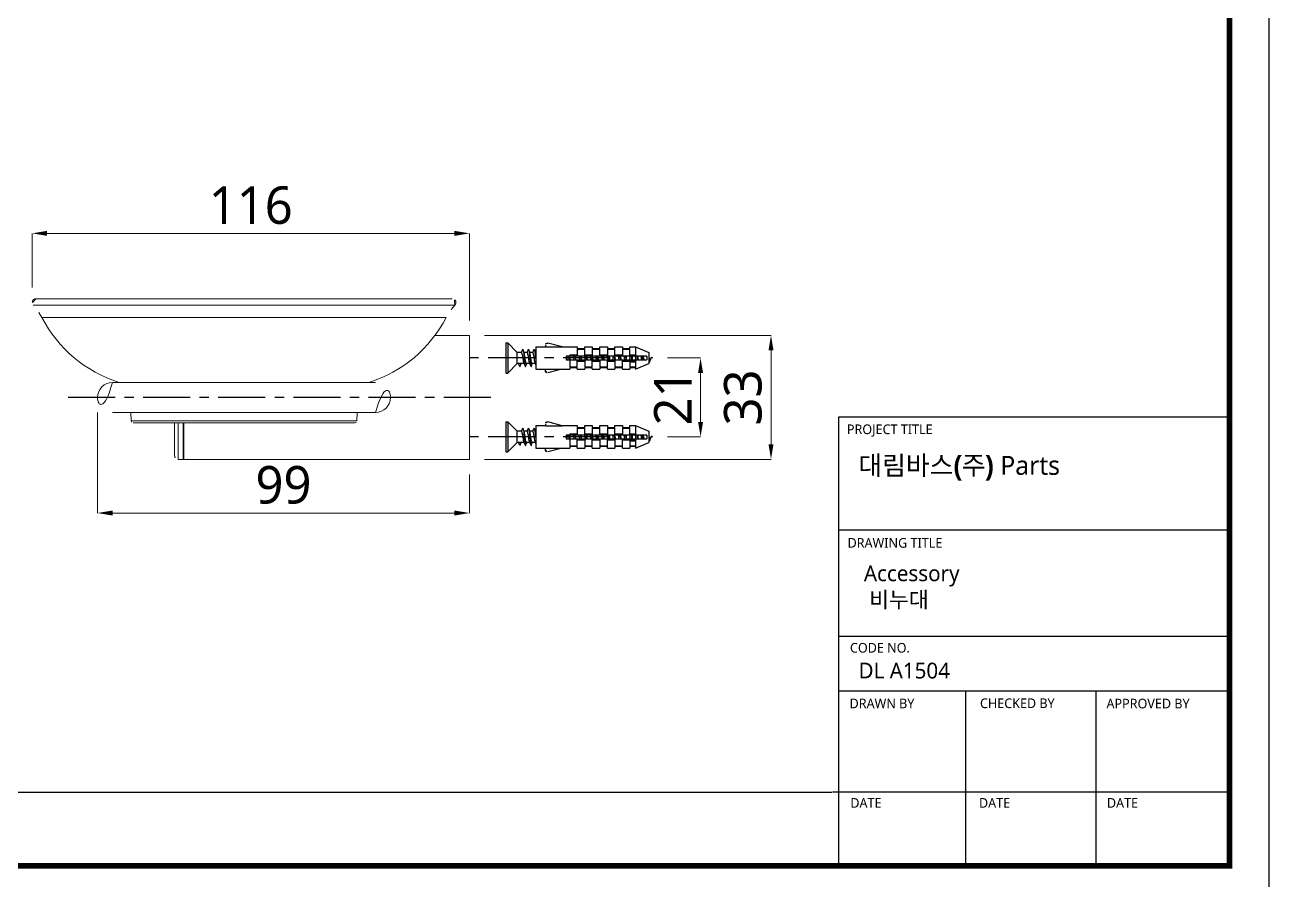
# Model space of a CAD drawing. Extents: x 16296675745 to 16296677481, y -37409619395 to -37409618123.
# Drawn here: x 16296676784.4 to 16296677115.5, y -37409619163 to -37409618935.4 of the extents above; entities that cross this region are included whole.
import ezdxf

# ---------------------------------------------------------------- set-up
doc = ezdxf.new("R2010")
doc.units = 0
doc.header["$LTSCALE"] = 10
doc.header["$MEASUREMENT"] = 0
doc.header["$PDMODE"] = 3
doc.header["$PDSIZE"] = -10
doc.linetypes.add('CENTER', pattern=[2, 1.25, -0.25, 0.25, -0.25])
doc.layers.get('0').update_dxf_attribs({"linetype": 'CONTINUOUS'})
doc.layers.get('DEFPOINTS').update_dxf_attribs({"linetype": 'CONTINUOUS'})
doc.styles.add('Daelim Dimension', font='')
doc.styles.get('Daelim Dimension').set_extended_font_data('NanumGothic')
doc.dimstyles.new('DEFAULT', dxfattribs={"dimscale": 2, "dimtxt": 2, "dimasz": 2, "dimexe": 0, "dimexo": 2, "dimgap": 1, "dimtad": 1, "dimdec": 1, "dimzin": 9, "dimdsep": 46, "dimtxsty": 'Daelim Dimension', "dimcen": 0.5, "dimclrd": 252, "dimclre": 252, "dimclrt": 3, "dimadec": 1, "dimazin": 0, "dimtfac": 1, "dimtdec": 1, "dimtix": 1, "dimtmove": 0, "dimatfit": 3, "dimfxl": 1, "dimtolj": 1, "dimtzin": 1, "dimlwd": 9, "dimlwe": 9, "dimarcsym": 0})

# ---------------------------------------------------------------- blocks, each defined once
blk = doc.blocks.new('*D32')
at = {"color": 5, "lineweight": 9, "transparency": 16777216}
for p, q in [((16296676786.272699, -37409619005.265762), (16296676786.272699, -37409618990.857582)), ((16296676790.272699, -37409618990.857582), (16296676898.687031, -37409618990.857582)), ((16296676902.687031, -37409619014.026207), (16296676902.687031, -37409618990.857582))]:
    blk.add_line(p, q, dxfattribs=at)
at = {"color": 5, "transparency": 16777216}
for points in [[(16296676790.272699, -37409618990.190918), (16296676790.272699, -37409618991.524246), (16296676786.272699, -37409618990.857582)], [(16296676898.687031, -37409618990.190918), (16296676898.687031, -37409618991.524246), (16296676902.687031, -37409618990.857582)]]:
    blk.add_solid(points, dxfattribs=at)
at = {"layer": 'DEFPOINTS', "color": 0, "transparency": 16777216}
for p in [(16296676902.687031, -37409618990.857582), (16296676786.272699, -37409619009.265762), (16296676902.687031, -37409619018.026207)]:
    blk.add_point(p, dxfattribs=at)
at = {"color": 7, "transparency": 16777216, "insert": (16296676844.47986, -37409618983.414093), "char_height": 10, "attachment_point": 5, "style": 'Daelim Dimension'}
blk.add_mtext('\\A1;116', dxfattribs=at)
blk = doc.blocks.new('*D33')
at = {"color": 5, "lineweight": 9, "transparency": 16777216}
for p, q in [((16296676803.687031, -37409619038.526207), (16296676803.687031, -37409619065.284233)), ((16296676902.687031, -37409619055.026207), (16296676902.687031, -37409619065.284233)), ((16296676807.687031, -37409619065.284233), (16296676898.687031, -37409619065.284233))]:
    blk.add_line(p, q, dxfattribs=at)
at = {"color": 5, "transparency": 16777216}
for points in [[(16296676807.687031, -37409619064.617561), (16296676807.687031, -37409619065.95089), (16296676803.687031, -37409619065.284233)], [(16296676898.687031, -37409619064.617561), (16296676898.687031, -37409619065.95089), (16296676902.687031, -37409619065.284233)]]:
    blk.add_solid(points, dxfattribs=at)
at = {"layer": 'DEFPOINTS', "color": 0, "transparency": 16777216}
for p in [(16296676803.687031, -37409619034.526207), (16296676902.687031, -37409619051.026207), (16296676902.687031, -37409619065.284233)]:
    blk.add_point(p, dxfattribs=at)
at = {"color": 7, "transparency": 16777216, "insert": (16296676853.187031, -37409619057.840736), "char_height": 10, "attachment_point": 5, "style": 'Daelim Dimension'}
blk.add_mtext('\\A1;99', dxfattribs=at)
blk = doc.blocks.new('*D34')
at = {"color": 5, "lineweight": 9, "transparency": 16777216}
for p, q in [((16296676906.687031, -37409619018.026207), (16296676982.944401, -37409619018.026207)), ((16296676982.944401, -37409619047.026207), (16296676982.944401, -37409619022.026207)), ((16296676906.687031, -37409619051.026207), (16296676982.944401, -37409619051.026207))]:
    blk.add_line(p, q, dxfattribs=at)
at = {"color": 5, "transparency": 16777216}
for points in [[(16296676982.277731, -37409619022.026207), (16296676983.611059, -37409619022.026207), (16296676982.944401, -37409619018.026207)], [(16296676982.277731, -37409619047.026207), (16296676983.611059, -37409619047.026207), (16296676982.944401, -37409619051.026207)]]:
    blk.add_solid(points, dxfattribs=at)
at = {"layer": 'DEFPOINTS', "color": 0, "transparency": 16777216}
for p in [(16296676902.687031, -37409619018.026207), (16296676982.944401, -37409619018.026207), (16296676902.687031, -37409619051.026207)]:
    blk.add_point(p, dxfattribs=at)
at = {"color": 7, "transparency": 16777216, "insert": (16296676975.493759, -37409619034.526207), "char_height": 10, "attachment_point": 5, "rotation": 90, "style": 'Daelim Dimension'}
blk.add_mtext('\\A1;33', dxfattribs=at)
blk = doc.blocks.new('*D31')
at = {"color": 5, "lineweight": 9, "transparency": 16777216}
for p, q in [((16296676955.38577, -37409619024.02622), (16296676964.19643, -37409619024.02622)), ((16296676964.19643, -37409619028.02622), (16296676964.19643, -37409619041.02622)), ((16296676955.38577, -37409619045.02622), (16296676964.19643, -37409619045.02622))]:
    blk.add_line(p, q, dxfattribs=at)
at = {"color": 5, "transparency": 16777216}
for points in [[(16296676963.52976, -37409619028.02622), (16296676964.8631, -37409619028.02622), (16296676964.19643, -37409619024.02622)], [(16296676963.52976, -37409619041.02622), (16296676964.8631, -37409619041.02622), (16296676964.19643, -37409619045.02622)]]:
    blk.add_solid(points, dxfattribs=at)
at = {"layer": 'DEFPOINTS', "color": 0, "transparency": 16777216}
for p in [(16296676951.38577, -37409619024.02622), (16296676951.38577, -37409619045.02622), (16296676964.19643, -37409619045.02622)]:
    blk.add_point(p, dxfattribs=at)
at = {"color": 7, "transparency": 16777216, "insert": (16296676956.80302, -37409619034.52622), "char_height": 10, "attachment_point": 5, "rotation": 90, "style": 'Daelim Dimension'}
blk.add_mtext('\\A1;21', dxfattribs=at)

msp = doc.modelspace()

# ---------------------------------------------------------------- linework, layer by layer
at = {"color": 7, "linetype": 'Continuous', "lineweight": 15}
for p, q in [((16296676898.10136, -37409619008.265762), (16296676787.272699, -37409619008.265762)), ((16296676786.54137, -37409619009.947792), (16296676898.83268, -37409619009.947792)), ((16296676788.883829, -37409619013.265762), (16296676896.490219, -37409619013.265762)), ((16296676893.510639, -37409619018.026207), (16296676902.687031, -37409619018.026207)), ((16296676902.687031, -37409619034.526207), (16296676902.687031, -37409619018.026207)), ((16296676807.687031, -37409619030.526207), (16296676877.687031, -37409619030.526207)), ((16296676902.687031, -37409619051.026207), (16296676902.687031, -37409619034.526207)), ((16296676877.687031, -37409619038.526207), (16296676807.687031, -37409619038.526207)), ((16296676812.663271, -37409619040.790733), (16296676812.550051, -37409619038.526207)), ((16296676872.823999, -37409619038.526207), (16296676872.710779, -37409619040.790733)), ((16296676872.710779, -37409619040.790733), (16296676812.663271, -37409619040.790733)), ((16296676813.162649, -37409619041.265762), (16296676872.211399, -37409619041.265762)), ((16296676824.187031, -37409619041.265762), (16296676824.187031, -37409619050.013077)), ((16296676826.687019, -37409619051.026207), (16296676826.687019, -37409619041.265762)), ((16296676826.485279, -37409619051.024452), (16296676825.178301, -37409619051.013046)), ((16296676902.687031, -37409619051.026207), (16296676826.687019, -37409619051.026207))]:
    msp.add_line(p, q, dxfattribs=at)
at = {"color": 7, "linetype": 'Continuous'}
for p, q in [((16296676912.385771, -37409619020.026222), (16296676912.885759, -37409619020.026222)), ((16296676912.385771, -37409619020.026222), (16296676912.385771, -37409619028.026207)), ((16296676912.885759, -37409619020.026222), (16296676915.38579, -37409619022.526207)), ((16296676912.885759, -37409619020.026222), (16296676912.885759, -37409619028.02623)), ((16296676916.478769, -37409619022.526222), (16296676915.385771, -37409619022.526222)), ((16296676915.38579, -37409619025.526207), (16296676915.38579, -37409619022.526207)), ((16296676916.526621, -37409619022.368027), (16296676916.44269, -37409619022.526207)), ((16296676917.242109, -37409619022.700798), (16296676917.183559, -37409619022.526207)), ((16296676917.978769, -37409619022.526222), (16296676917.183559, -37409619022.526222)), ((16296676918.02663, -37409619022.368027), (16296676917.942699, -37409619022.526207)), ((16296676918.742081, -37409619022.700798), (16296676918.66642, -37409619022.475067)), ((16296676919.478769, -37409619022.526222), (16296676918.683559, -37409619022.526222)), ((16296676920.24209, -37409619022.700798), (16296676920.166389, -37409619022.475067)), ((16296676920.385771, -37409619022.526222), (16296676920.183559, -37409619022.526222)), ((16296676920.385771, -37409619021.026222), (16296676922.885759, -37409619021.026222)), ((16296676920.385771, -37409619021.026222), (16296676920.385771, -37409619027.02623)), ((16296676922.885759, -37409619021.068192), (16296676927.34025, -37409619021.068192)), ((16296676922.885771, -37409619020.526222), (16296676922.885771, -37409619021.068176)), ((16296676927.34025, -37409619021.068176), (16296676923.515181, -37409619020.043259)), ((16296676927.18363, -37409619021.026222), (16296676931.385759, -37409619021.026222)), ((16296676931.385759, -37409619021.026222), (16296676931.385759, -37409619021.526207)), ((16296676931.385759, -37409619021.526207), (16296676933.385759, -37409619021.526207)), ((16296676931.385759, -37409619021.676529), (16296676933.385759, -37409619021.676529)), ((16296676931.385759, -37409619021.676529), (16296676931.385759, -37409619023.526207)), ((16296676933.385759, -37409619021.026222), (16296676935.385759, -37409619021.026222)), ((16296676933.385759, -37409619021.526207), (16296676933.385759, -37409619021.026283)), ((16296676933.385759, -37409619023.526207), (16296676933.385759, -37409619021.676529)), ((16296676935.385759, -37409619021.026283), (16296676935.385759, -37409619021.526207)), ((16296676935.385759, -37409619021.526207), (16296676937.385759, -37409619021.526207)), ((16296676935.385759, -37409619021.676529), (16296676937.385759, -37409619021.676529)), ((16296676935.385759, -37409619021.676529), (16296676935.385759, -37409619023.526207)), ((16296676937.385759, -37409619021.026222), (16296676939.385759, -37409619021.026222)), ((16296676937.385759, -37409619021.526207), (16296676937.385759, -37409619021.026283)), ((16296676937.385759, -37409619023.526207), (16296676937.385759, -37409619021.676529)), ((16296676939.385759, -37409619021.026283), (16296676939.385759, -37409619021.526207)), ((16296676939.385759, -37409619021.526207), (16296676941.385759, -37409619021.526207)), ((16296676939.385759, -37409619021.676529), (16296676941.385759, -37409619021.676529)), ((16296676939.385759, -37409619021.676529), (16296676939.385759, -37409619023.526207)), ((16296676941.385759, -37409619021.026222), (16296676943.385759, -37409619021.026222)), ((16296676941.385759, -37409619021.526207), (16296676941.385759, -37409619021.026283)), ((16296676941.385759, -37409619023.526207), (16296676941.385759, -37409619021.676529)), ((16296676943.385759, -37409619021.026283), (16296676943.385759, -37409619021.526207)), ((16296676943.385759, -37409619021.526207), (16296676945.385759, -37409619021.526207)), ((16296676943.385759, -37409619021.676529), (16296676945.385759, -37409619021.676529)), ((16296676943.385759, -37409619021.676529), (16296676943.385759, -37409619023.526207)), ((16296676945.385759, -37409619021.026222), (16296676946.885771, -37409619021.026222)), ((16296676945.385759, -37409619021.526207), (16296676945.385759, -37409619021.026283)), ((16296676945.385759, -37409619023.526207), (16296676945.385759, -37409619021.676529)), ((16296676946.885771, -37409619021.026222), (16296676950.38578, -37409619022.526207)), ((16296676946.885771, -37409619021.026222), (16296676946.885771, -37409619023.526207)), ((16296676950.38578, -37409619022.526207), (16296676950.38578, -37409619025.526207)), ((16296676912.885759, -37409619028.02623), (16296676915.38579, -37409619025.526207)), ((16296676917.192699, -37409619025.526222), (16296676915.38579, -37409619025.526207)), ((16296676916.135759, -37409619026.325218), (16296676915.72876, -37409619025.526207)), ((16296676916.375759, -37409619025.526207), (16296676916.135759, -37409619026.325218)), ((16296676918.692699, -37409619025.526222), (16296676917.875771, -37409619025.526222)), ((16296676920.192699, -37409619025.526222), (16296676919.375771, -37409619025.526222)), ((16296676949.885771, -37409619023.526222), (16296676928.385771, -37409619023.526207)), ((16296676928.385771, -37409619023.526207), (16296676928.385771, -37409619024.526207)), ((16296676928.385771, -37409619024.526207), (16296676949.885771, -37409619024.526222)), ((16296676929.385759, -37409619023.221619), (16296676931.385759, -37409619023.221619)), ((16296676929.385759, -37409619023.221619), (16296676929.385759, -37409619023.526207)), ((16296676929.385759, -37409619024.526207), (16296676929.385759, -37409619026.375923)), ((16296676931.385759, -37409619026.375923), (16296676931.385759, -37409619024.526207)), ((16296676931.385759, -37409619024.830833), (16296676933.385759, -37409619024.830833)), ((16296676933.385759, -37409619023.221619), (16296676935.385759, -37409619023.221619)), ((16296676933.385759, -37409619024.526207), (16296676933.385759, -37409619026.375923)), ((16296676935.385759, -37409619026.375923), (16296676935.385759, -37409619024.526207)), ((16296676935.385759, -37409619024.830833), (16296676937.385759, -37409619024.830833)), ((16296676937.385759, -37409619023.221619), (16296676939.385759, -37409619023.221619)), ((16296676937.385759, -37409619024.526207), (16296676937.385759, -37409619026.375923)), ((16296676939.385759, -37409619026.375923), (16296676939.385759, -37409619024.526207)), ((16296676939.385759, -37409619024.830833), (16296676941.385759, -37409619024.830833)), ((16296676941.385759, -37409619023.221619), (16296676943.385759, -37409619023.221619)), ((16296676941.385759, -37409619024.526207), (16296676941.385759, -37409619026.375923)), ((16296676943.385759, -37409619026.375923), (16296676943.385759, -37409619024.526207)), ((16296676943.385759, -37409619024.830833), (16296676946.885771, -37409619024.830833)), ((16296676945.385759, -37409619023.221619), (16296676946.885771, -37409619023.221619)), ((16296676945.385759, -37409619024.226677), (16296676945.43383, -37409619024.518303)), ((16296676945.385759, -37409619024.830833), (16296676945.385759, -37409619024.226677)), ((16296676945.385759, -37409619025.074028), (16296676946.885771, -37409619025.074028)), ((16296676945.385759, -37409619025.074028), (16296676945.385759, -37409619026.375923)), ((16296676946.885771, -37409619024.526207), (16296676946.885771, -37409619027.02623)), ((16296676946.885771, -37409619027.02623), (16296676950.38578, -37409619025.526207)), ((16296676949.88579, -37409619023.526207), (16296676949.88579, -37409619024.526207)), ((16296676950.38578, -37409619024.788048), (16296676950.51655, -37409619025.005203)), ((16296676912.385771, -37409619028.02623), (16296676912.885759, -37409619028.02623)), ((16296676920.385771, -37409619027.02623), (16296676922.885759, -37409619027.02623)), ((16296676922.885759, -37409619026.984261), (16296676927.34025, -37409619026.984261)), ((16296676922.885759, -37409619027.526207), (16296676922.885759, -37409619026.984261)), ((16296676927.34025, -37409619026.984261), (16296676923.515181, -37409619028.009193)), ((16296676927.18363, -37409619027.02623), (16296676929.385759, -37409619027.02623)), ((16296676929.385759, -37409619026.375923), (16296676931.385759, -37409619026.375923)), ((16296676929.385759, -37409619026.526207), (16296676931.385759, -37409619026.526207)), ((16296676929.385759, -37409619026.526207), (16296676929.385759, -37409619027.02623)), ((16296676931.385759, -37409619027.026169), (16296676931.385759, -37409619026.526207)), ((16296676931.385759, -37409619027.02623), (16296676933.385759, -37409619027.02623)), ((16296676933.385759, -37409619026.375923), (16296676935.385759, -37409619026.375923)), ((16296676933.385759, -37409619026.526207), (16296676935.385759, -37409619026.526207)), ((16296676933.385759, -37409619026.526207), (16296676933.385759, -37409619027.026169)), ((16296676935.385759, -37409619027.026169), (16296676935.385759, -37409619026.526207)), ((16296676935.385759, -37409619027.02623), (16296676937.385759, -37409619027.02623)), ((16296676937.385759, -37409619026.375923), (16296676939.385759, -37409619026.375923)), ((16296676937.385759, -37409619026.526207), (16296676939.385759, -37409619026.526207)), ((16296676937.385759, -37409619026.526207), (16296676937.385759, -37409619027.026169)), ((16296676939.385759, -37409619027.026169), (16296676939.385759, -37409619026.526207)), ((16296676939.385759, -37409619027.02623), (16296676941.385759, -37409619027.02623)), ((16296676941.385759, -37409619026.375923), (16296676943.385759, -37409619026.375923)), ((16296676941.385759, -37409619026.526207), (16296676943.385759, -37409619026.526207)), ((16296676941.385759, -37409619026.526207), (16296676941.385759, -37409619027.026169)), ((16296676943.385759, -37409619027.026169), (16296676943.385759, -37409619026.526207)), ((16296676943.385759, -37409619027.02623), (16296676945.385759, -37409619027.02623)), ((16296676945.385759, -37409619026.375923), (16296676946.885771, -37409619026.375923)), ((16296676945.385759, -37409619026.526207), (16296676946.885771, -37409619026.526207)), ((16296676945.385759, -37409619026.526207), (16296676945.385759, -37409619027.026169)), ((16296676912.385771, -37409619041.026222), (16296676912.885759, -37409619041.026222)), ((16296676912.385771, -37409619041.026222), (16296676912.385771, -37409619049.026207)), ((16296676912.885759, -37409619041.026222), (16296676915.38579, -37409619043.526207)), ((16296676912.885759, -37409619041.026222), (16296676912.885759, -37409619049.02623)), ((16296676920.385771, -37409619042.026222), (16296676922.885759, -37409619042.026222)), ((16296676920.385771, -37409619042.026222), (16296676920.385771, -37409619048.02623)), ((16296676922.885759, -37409619042.068192), (16296676927.34025, -37409619042.068192)), ((16296676922.885771, -37409619041.526222), (16296676922.885771, -37409619042.068176)), ((16296676927.34025, -37409619042.068176), (16296676923.515181, -37409619041.043259)), ((16296676927.18363, -37409619042.026222), (16296676931.385759, -37409619042.026222)), ((16296676931.385759, -37409619042.026222), (16296676931.385759, -37409619042.526207)), ((16296676931.385759, -37409619042.526207), (16296676933.385759, -37409619042.526207)), ((16296676931.385759, -37409619042.676529), (16296676933.385759, -37409619042.676529)), ((16296676931.385759, -37409619042.676529), (16296676931.385759, -37409619044.526207)), ((16296676933.385759, -37409619042.026222), (16296676935.385759, -37409619042.026222)), ((16296676933.385759, -37409619042.526207), (16296676933.385759, -37409619042.026283)), ((16296676933.385759, -37409619044.526207), (16296676933.385759, -37409619042.676529)), ((16296676935.385759, -37409619042.026283), (16296676935.385759, -37409619042.526207)), ((16296676935.385759, -37409619042.526207), (16296676937.385759, -37409619042.526207)), ((16296676935.385759, -37409619042.676529), (16296676937.385759, -37409619042.676529)), ((16296676935.385759, -37409619042.676529), (16296676935.385759, -37409619044.526207)), ((16296676937.385759, -37409619042.026222), (16296676939.385759, -37409619042.026222)), ((16296676937.385759, -37409619042.526207), (16296676937.385759, -37409619042.026283)), ((16296676937.385759, -37409619044.526207), (16296676937.385759, -37409619042.676529)), ((16296676939.385759, -37409619042.026283), (16296676939.385759, -37409619042.526207)), ((16296676939.385759, -37409619042.526207), (16296676941.385759, -37409619042.526207)), ((16296676939.385759, -37409619042.676529), (16296676941.385759, -37409619042.676529)), ((16296676939.385759, -37409619042.676529), (16296676939.385759, -37409619044.526207)), ((16296676941.385759, -37409619042.026222), (16296676943.385759, -37409619042.026222)), ((16296676941.385759, -37409619042.526207), (16296676941.385759, -37409619042.026283)), ((16296676941.385759, -37409619044.526207), (16296676941.385759, -37409619042.676529)), ((16296676943.385759, -37409619042.026283), (16296676943.385759, -37409619042.526207)), ((16296676943.385759, -37409619042.526207), (16296676945.385759, -37409619042.526207)), ((16296676943.385759, -37409619042.676529), (16296676945.385759, -37409619042.676529)), ((16296676943.385759, -37409619042.676529), (16296676943.385759, -37409619044.526207)), ((16296676945.385759, -37409619042.026222), (16296676946.885771, -37409619042.026222)), ((16296676945.385759, -37409619042.526207), (16296676945.385759, -37409619042.026283)), ((16296676945.385759, -37409619044.526207), (16296676945.385759, -37409619042.676529)), ((16296676946.885771, -37409619042.026222), (16296676950.38578, -37409619043.526207)), ((16296676946.885771, -37409619042.026222), (16296676946.885771, -37409619044.526207)), ((16296676916.478769, -37409619043.526222), (16296676915.385771, -37409619043.526222)), ((16296676915.38579, -37409619046.526207), (16296676915.38579, -37409619043.526207)), ((16296676916.526621, -37409619043.368027), (16296676916.44269, -37409619043.526207)), ((16296676917.242109, -37409619043.700798), (16296676917.183559, -37409619043.526207)), ((16296676917.978769, -37409619043.526222), (16296676917.183559, -37409619043.526222)), ((16296676918.02663, -37409619043.368027), (16296676917.942699, -37409619043.526207)), ((16296676918.742081, -37409619043.700798), (16296676918.66642, -37409619043.475067)), ((16296676919.478769, -37409619043.526222), (16296676918.683559, -37409619043.526222)), ((16296676920.24209, -37409619043.700798), (16296676920.166389, -37409619043.475067)), ((16296676920.385771, -37409619043.526222), (16296676920.183559, -37409619043.526222)), ((16296676949.885771, -37409619044.526222), (16296676928.385771, -37409619044.526207)), ((16296676928.385771, -37409619044.526207), (16296676928.385771, -37409619045.526207)), ((16296676928.385771, -37409619045.526207), (16296676949.885771, -37409619045.526222)), ((16296676929.385759, -37409619044.221619), (16296676931.385759, -37409619044.221619)), ((16296676929.385759, -37409619044.221619), (16296676929.385759, -37409619044.526207)), ((16296676929.385759, -37409619045.526207), (16296676929.385759, -37409619047.375923)), ((16296676931.385759, -37409619047.375923), (16296676931.385759, -37409619045.526207)), ((16296676931.385759, -37409619045.830833), (16296676933.385759, -37409619045.830833)), ((16296676933.385759, -37409619044.221619), (16296676935.385759, -37409619044.221619)), ((16296676933.385759, -37409619045.526207), (16296676933.385759, -37409619047.375923)), ((16296676935.385759, -37409619047.375923), (16296676935.385759, -37409619045.526207)), ((16296676935.385759, -37409619045.830833), (16296676937.385759, -37409619045.830833)), ((16296676937.385759, -37409619044.221619), (16296676939.385759, -37409619044.221619)), ((16296676937.385759, -37409619045.526207), (16296676937.385759, -37409619047.375923)), ((16296676939.385759, -37409619047.375923), (16296676939.385759, -37409619045.526207)), ((16296676939.385759, -37409619045.830833), (16296676941.385759, -37409619045.830833)), ((16296676941.385759, -37409619044.221619), (16296676943.385759, -37409619044.221619)), ((16296676941.385759, -37409619045.526207), (16296676941.385759, -37409619047.375923)), ((16296676943.385759, -37409619047.375923), (16296676943.385759, -37409619045.526207)), ((16296676943.385759, -37409619045.830833), (16296676946.885771, -37409619045.830833)), ((16296676945.385759, -37409619044.221619), (16296676946.885771, -37409619044.221619)), ((16296676945.385759, -37409619045.226677), (16296676945.43383, -37409619045.518303)), ((16296676945.385759, -37409619045.830833), (16296676945.385759, -37409619045.226677)), ((16296676946.885771, -37409619045.526207), (16296676946.885771, -37409619048.02623)), ((16296676949.88579, -37409619044.526207), (16296676949.88579, -37409619045.526207)), ((16296676950.38578, -37409619043.526207), (16296676950.38578, -37409619046.526207)), ((16296676950.38578, -37409619045.788048), (16296676950.51655, -37409619046.005203)), ((16296676912.385771, -37409619049.02623), (16296676912.885759, -37409619049.02623)), ((16296676912.885759, -37409619049.02623), (16296676915.38579, -37409619046.526207)), ((16296676917.192699, -37409619046.526222), (16296676915.38579, -37409619046.526207)), ((16296676916.135759, -37409619047.325218), (16296676915.72876, -37409619046.526207)), ((16296676916.375759, -37409619046.526207), (16296676916.135759, -37409619047.325218)), ((16296676918.692699, -37409619046.526222), (16296676917.875771, -37409619046.526222)), ((16296676920.192699, -37409619046.526222), (16296676919.375771, -37409619046.526222)), ((16296676920.385771, -37409619048.02623), (16296676922.885759, -37409619048.02623)), ((16296676922.885759, -37409619047.984261), (16296676927.34025, -37409619047.984261)), ((16296676922.885759, -37409619048.526207), (16296676922.885759, -37409619047.984261)), ((16296676927.34025, -37409619047.984261), (16296676923.515181, -37409619049.009193)), ((16296676927.18363, -37409619048.02623), (16296676929.385759, -37409619048.02623)), ((16296676929.385759, -37409619047.375923), (16296676931.385759, -37409619047.375923)), ((16296676929.385759, -37409619047.526207), (16296676931.385759, -37409619047.526207)), ((16296676929.385759, -37409619047.526207), (16296676929.385759, -37409619048.02623)), ((16296676931.385759, -37409619048.026169), (16296676931.385759, -37409619047.526207)), ((16296676931.385759, -37409619048.02623), (16296676933.385759, -37409619048.02623)), ((16296676933.385759, -37409619047.375923), (16296676935.385759, -37409619047.375923)), ((16296676933.385759, -37409619047.526207), (16296676935.385759, -37409619047.526207)), ((16296676933.385759, -37409619047.526207), (16296676933.385759, -37409619048.026169)), ((16296676935.385759, -37409619048.026169), (16296676935.385759, -37409619047.526207)), ((16296676935.385759, -37409619048.02623), (16296676937.385759, -37409619048.02623)), ((16296676937.385759, -37409619047.375923), (16296676939.385759, -37409619047.375923)), ((16296676937.385759, -37409619047.526207), (16296676939.385759, -37409619047.526207)), ((16296676937.385759, -37409619047.526207), (16296676937.385759, -37409619048.026169)), ((16296676939.385759, -37409619048.026169), (16296676939.385759, -37409619047.526207)), ((16296676939.385759, -37409619048.02623), (16296676941.385759, -37409619048.02623)), ((16296676941.385759, -37409619047.375923), (16296676943.385759, -37409619047.375923)), ((16296676941.385759, -37409619047.526207), (16296676943.385759, -37409619047.526207)), ((16296676941.385759, -37409619047.526207), (16296676941.385759, -37409619048.026169)), ((16296676943.385759, -37409619048.026169), (16296676943.385759, -37409619047.526207)), ((16296676943.385759, -37409619048.02623), (16296676945.385759, -37409619048.02623)), ((16296676945.385759, -37409619046.074028), (16296676946.885771, -37409619046.074028)), ((16296676945.385759, -37409619046.074028), (16296676945.385759, -37409619047.375923)), ((16296676945.385759, -37409619047.375923), (16296676946.885771, -37409619047.375923)), ((16296676945.385759, -37409619047.526207), (16296676946.885771, -37409619047.526207)), ((16296676945.385759, -37409619047.526207), (16296676945.385759, -37409619048.026169)), ((16296676946.885771, -37409619048.02623), (16296676950.38578, -37409619046.526207))]:
    msp.add_line(p, q, dxfattribs=at)
at = {"color": 1, "linetype": 'CENTER'}
for p, q in [((16296676940.135771, -37409619024.026207), (16296676902.687031, -37409619024.026207)), ((16296676908.34528, -37409619034.526207), (16296676795.787861, -37409619034.526207)), ((16296676940.135771, -37409619045.026207), (16296676902.687031, -37409619045.026207))]:
    msp.add_line(p, q, dxfattribs=at)
at = {"color": 2, "linetype": 'Continuous', "lineweight": 15}
for p, q in [((16296676825.178301, -37409619051.013046), (16296676825.178301, -37409619041.265762)), ((16296676826.485279, -37409619041.265762), (16296676826.485279, -37409619051.024452))]:
    msp.add_line(p, q, dxfattribs=at)
at = {"color": 5, "ltscale": 40}
for p, q in [((16296677104.98695, -37409619039.75621), (16296677000.94385, -37409619039.75621)), ((16296677104.98695, -37409619069.829224), (16296677000.94385, -37409619069.829224)), ((16296677104.98695, -37409619069.829224), (16296677000.94385, -37409619069.829224)), ((16296677104.98695, -37409619098.118896), (16296677000.94385, -37409619098.118896)), ((16296677104.98695, -37409619098.118896), (16296677000.94385, -37409619098.118896)), ((16296677104.98695, -37409619112.709557), (16296677000.94385, -37409619112.709557)), ((16296677104.98695, -37409619112.709557), (16296677000.94385, -37409619112.709557)), ((16296677034.737949, -37409619112.709557), (16296677034.737949, -37409619159.15654)), ((16296677069.4205, -37409619112.709557), (16296677069.4205, -37409619159.15654)), ((16296677104.98695, -37409619139.540199), (16296676999.299299, -37409619139.540199)), ((16296677104.98695, -37409619139.540199), (16296677001.75445, -37409619139.540199)), ((16296677104.98695, -37409619159.15654), (16296677015.821739, -37409619159.15654))]:
    msp.add_line(p, q, dxfattribs=at)
at = {"color": 5, "ltscale": 0.5}
msp.add_line((16296677000.94385, -37409619039.75621), (16296677000.94385, -37409619159.785881), dxfattribs=at)
at = {"color": 5}
msp.add_line((16296676474.98683, -37409619139.614609), (16296676999.17411, -37409619139.614609), dxfattribs=at)
at = {"ltscale": 0.5}
msp.add_lwpolyline([(16296676464.518641, -37409619179.581497), (16296677115.518641, -37409619179.581497), (16296677115.518641, -37409618702.581497), (16296676464.518641, -37409618702.581497)], close=True, dxfattribs=at)
at = {"color": 5, "linetype": 'ByBlock', "lineweight": 200, "const_width": 1.5}
msp.add_lwpolyline([(16296676474.98683, -37409619159.156776), (16296677104.98683, -37409619159.156776), (16296677104.98683, -37409618713.656776), (16296676474.98683, -37409618713.656776)], close=True, dxfattribs=at)
at = {"color": 7, "linetype": 'Continuous'}
for points in [[(16296676916.47876, -37409619022.526207), (16296676916.53652, -37409619022.569901), (16296676916.595181, -37409619022.701088), (16296676916.65308, -37409619022.908653), (16296676916.71003, -37409619023.176666), (16296676916.768299, -37409619023.500664), (16296676916.82645, -37409619023.855011), (16296676916.8834, -37409619024.211998), (16296676916.940901, -37409619024.561623), (16296676916.99786, -37409619024.877579), (16296676917.054449, -37409619025.143852), (16296676917.11232, -37409619025.351303), (16296676917.156441, -37409619025.457932)], [(16296676916.837761, -37409619021.773529), (16296676916.690531, -37409619022.055992), (16296676916.526621, -37409619022.368027)], [(16296676916.837761, -37409619021.773529), (16296676916.86622, -37409619021.734932), (16296676916.91839, -37409619021.748642), (16296676916.965231, -37409619021.853363)], [(16296676917.183559, -37409619022.526207), (16296676917.16641, -37409619022.475067), (16296676917.060181, -37409619022.14991), (16296676916.965231, -37409619021.853363)], [(16296676916.965231, -37409619021.853363), (16296676916.97056, -37409619021.870689), (16296676917.02273, -37409619022.095284), (16296676917.0749, -37409619022.41172), (16296676917.127069, -37409619022.804977), (16296676917.179239, -37409619023.256332), (16296676917.231409, -37409619023.744308), (16296676917.283581, -37409619024.245712), (16296676917.33576, -37409619024.736656), (16296676917.38796, -37409619025.193817), (16296676917.44013, -37409619025.595413), (16296676917.4923, -37409619025.922371), (16296676917.544479, -37409619026.159119), (16296676917.587761, -37409619026.278923)], [(16296676917.875771, -37409619025.526207), (16296676917.81798, -37409619025.482513), (16296676917.759319, -37409619025.351303), (16296676917.70146, -37409619025.143852), (16296676917.644871, -37409619024.877579), (16296676917.58791, -37409619024.561623), (16296676917.530411, -37409619024.211998), (16296676917.47345, -37409619023.855011), (16296676917.4153, -37409619023.500664), (16296676917.35704, -37409619023.176666), (16296676917.300079, -37409619022.908653), (16296676917.242109, -37409619022.700798)], [(16296676917.978769, -37409619022.526207), (16296676918.036671, -37409619022.570099), (16296676918.09544, -37409619022.701843), (16296676918.15345, -37409619022.910187), (16296676918.210329, -37409619023.178261), (16296676918.26725, -37409619023.494438), (16296676918.32432, -37409619023.841713), (16296676918.38135, -37409619024.199089), (16296676918.439751, -37409619024.554947), (16296676918.498489, -37409619024.880814), (16296676918.555811, -37409619025.14946), (16296676918.61298, -37409619025.353233), (16296676918.65645, -37409619025.457932)], [(16296676918.33777, -37409619021.773529), (16296676918.19054, -37409619022.055992), (16296676918.02663, -37409619022.368027)], [(16296676918.33777, -37409619021.773529), (16296676918.37924, -37409619021.728081), (16296676918.431419, -37409619021.769127), (16296676918.4652, -37409619021.853363)], [(16296676918.66642, -37409619022.475067), (16296676918.56016, -37409619022.14991), (16296676918.4652, -37409619021.853363)], [(16296676918.4652, -37409619021.853363), (16296676918.483589, -37409619021.917549), (16296676918.535761, -37409619022.166298), (16296676918.587931, -37409619022.503517), (16296676918.640129, -37409619022.913162), (16296676918.692301, -37409619023.375778), (16296676918.74448, -37409619023.869331), (16296676918.79665, -37409619024.370354), (16296676918.84882, -37409619024.855003), (16296676918.90099, -37409619025.300217), (16296676918.953159, -37409619025.68483), (16296676919.005329, -37409619025.990532), (16296676919.057501, -37409619026.202789), (16296676919.08777, -37409619026.278923)], [(16296676919.37578, -37409619025.526207), (16296676919.31814, -37409619025.482712), (16296676919.259979, -37409619025.353233), (16296676919.20281, -37409619025.14946), (16296676919.145491, -37409619024.880814), (16296676919.08676, -37409619024.554947), (16296676919.028351, -37409619024.199089), (16296676918.971319, -37409619023.841713), (16296676918.914261, -37409619023.494438), (16296676918.85734, -37409619023.178261), (16296676918.800449, -37409619022.910187), (16296676918.742081, -37409619022.700798)], [(16296676919.83778, -37409619021.773529), (16296676919.69055, -37409619022.055992), (16296676919.52664, -37409619022.368027), (16296676919.442711, -37409619022.526207)], [(16296676919.478781, -37409619022.526207), (16296676919.53574, -37409619022.568733), (16296676919.593309, -37409619022.695633), (16296676919.65103, -37409619022.900017), (16296676919.70846, -37409619023.168472), (16296676919.76704, -37409619023.493149), (16296676919.825159, -37409619023.846962), (16296676919.882299, -37409619024.205017), (16296676919.940889, -37409619024.5616), (16296676919.999769, -37409619024.887413), (16296676920.057261, -37409619025.155472), (16296676920.11466, -37409619025.358101), (16296676920.15646, -37409619025.457932)], [(16296676919.83778, -37409619021.773529), (16296676919.892309, -37409619021.728081), (16296676919.944481, -37409619021.796349), (16296676919.96521, -37409619021.853363)], [(16296676920.166389, -37409619022.475067), (16296676920.060169, -37409619022.14991), (16296676919.96521, -37409619021.853363)], [(16296676919.96521, -37409619021.853363), (16296676919.996651, -37409619021.970718), (16296676920.04882, -37409619022.242867), (16296676920.10099, -37409619022.599854), (16296676920.15316, -37409619023.024681), (16296676920.20533, -37409619023.497177)], [(16296676920.385771, -37409619023.336533), (16296676920.355459, -37409619023.168472), (16296676920.298031, -37409619022.900017), (16296676920.24209, -37409619022.700798)], [(16296676916.215231, -37409619026.199089), (16296676916.310181, -37409619025.902542), (16296676916.416401, -37409619025.57737), (16296676916.43355, -37409619025.526207)], [(16296676917.156441, -37409619025.457932), (16296676917.276621, -37409619025.684387), (16296676917.440531, -37409619025.99646), (16296676917.587761, -37409619026.278923)], [(16296676917.71524, -37409619026.199089), (16296676917.81015, -37409619025.902542), (16296676917.91641, -37409619025.57737), (16296676917.933559, -37409619025.526207)], [(16296676918.65645, -37409619025.457932), (16296676918.77663, -37409619025.684387), (16296676918.94054, -37409619025.99646), (16296676919.08777, -37409619026.278923)], [(16296676919.21521, -37409619026.199089), (16296676919.31016, -37409619025.902542), (16296676919.41642, -37409619025.57737), (16296676919.433571, -37409619025.526207)], [(16296676920.15646, -37409619025.457932), (16296676920.27664, -37409619025.684387), (16296676920.385771, -37409619025.892189)], [(16296676920.20533, -37409619023.497177), (16296676920.309669, -37409619024.493973), (16296676920.361839, -37409619024.970863), (16296676920.385771, -37409619025.168831)], [(16296676928.772499, -37409619023.526207), (16296676928.82645, -37409619023.855011), (16296676928.88341, -37409619024.211998), (16296676928.93507, -37409619024.526207)], [(16296676929.208111, -37409619023.526207), (16296676929.231421, -37409619023.744308), (16296676929.28359, -37409619024.245712), (16296676929.313391, -37409619024.526207)], [(16296676929.582081, -37409619024.526207), (16296676929.530411, -37409619024.211998), (16296676929.473459, -37409619023.855011), (16296676929.41951, -37409619023.526207)], [(16296676930.27248, -37409619023.526207), (16296676930.32432, -37409619023.841713), (16296676930.38135, -37409619024.199089), (16296676930.43504, -37409619024.526207)], [(16296676930.708191, -37409619023.526207), (16296676930.74448, -37409619023.869331), (16296676930.79665, -37409619024.370354), (16296676930.81344, -37409619024.526207)], [(16296676931.08205, -37409619024.526207), (16296676931.028351, -37409619024.199089), (16296676930.971331, -37409619023.841713), (16296676930.919479, -37409619023.526207)], [(16296676931.77249, -37409619023.526207), (16296676931.825159, -37409619023.846962), (16296676931.882299, -37409619024.205017), (16296676931.935089, -37409619024.526207)], [(16296676932.20838, -37409619023.526207), (16296676932.309681, -37409619024.493973), (16296676932.313231, -37409619024.526207)], [(16296676932.58209, -37409619024.526207), (16296676932.52931, -37409619024.205017), (16296676932.47217, -37409619023.846962), (16296676932.419451, -37409619023.526207)], [(16296676933.272461, -37409619023.526207), (16296676933.325359, -37409619023.848007), (16296676933.38242, -37409619024.205704), (16296676933.43376, -37409619024.518349)], [(16296676933.70821, -37409619023.526207), (16296676933.718399, -37409619023.620132), (16296676933.770571, -37409619024.120399), (16296676933.813271, -37409619024.526207)], [(16296676934.082029, -37409619024.526207), (16296676934.02939, -37409619024.205704), (16296676933.972361, -37409619023.848007), (16296676933.91946, -37409619023.526207)], [(16296676934.772499, -37409619023.526207), (16296676934.82645, -37409619023.855011), (16296676934.88341, -37409619024.211998), (16296676934.93507, -37409619024.526207)], [(16296676935.208111, -37409619023.526207), (16296676935.231421, -37409619023.744308), (16296676935.28359, -37409619024.245712), (16296676935.313391, -37409619024.526207)], [(16296676935.582081, -37409619024.526207), (16296676935.530411, -37409619024.211998), (16296676935.473459, -37409619023.855011), (16296676935.41951, -37409619023.526207)], [(16296676936.27248, -37409619023.526207), (16296676936.32432, -37409619023.841713), (16296676936.38135, -37409619024.199089), (16296676936.435049, -37409619024.526207)], [(16296676936.708191, -37409619023.526207), (16296676936.74448, -37409619023.869331), (16296676936.79665, -37409619024.370354), (16296676936.81344, -37409619024.526207)], [(16296676937.08205, -37409619024.526207), (16296676937.02836, -37409619024.199089), (16296676936.971331, -37409619023.841713), (16296676936.919479, -37409619023.526207)], [(16296676937.772449, -37409619023.526207), (16296676937.825171, -37409619023.846962), (16296676937.882311, -37409619024.205017), (16296676937.935089, -37409619024.526207)], [(16296676938.20838, -37409619023.526207), (16296676938.309681, -37409619024.493973), (16296676938.313231, -37409619024.526207)], [(16296676938.5821, -37409619024.526207), (16296676938.52931, -37409619024.205017), (16296676938.47217, -37409619023.846962), (16296676938.41946, -37409619023.526207)], [(16296676939.272461, -37409619023.526207), (16296676939.325359, -37409619023.848007), (16296676939.38242, -37409619024.205704), (16296676939.43372, -37409619024.518349)], [(16296676939.70821, -37409619023.526207), (16296676939.718399, -37409619023.620132), (16296676939.770571, -37409619024.120399), (16296676939.81328, -37409619024.526207)], [(16296676940.082029, -37409619024.526207), (16296676940.02939, -37409619024.205704), (16296676939.97233, -37409619023.848007), (16296676939.91947, -37409619023.526207)], [(16296676940.772511, -37409619023.526207), (16296676940.82645, -37409619023.855011), (16296676940.88341, -37409619024.211998), (16296676940.93507, -37409619024.526207)], [(16296676941.208111, -37409619023.526207), (16296676941.231421, -37409619023.744308), (16296676941.28359, -37409619024.245712), (16296676941.313391, -37409619024.526207)], [(16296676941.582081, -37409619024.526207), (16296676941.53042, -37409619024.211998), (16296676941.473459, -37409619023.855011), (16296676941.41951, -37409619023.526207)], [(16296676942.27248, -37409619023.526207), (16296676942.324329, -37409619023.841713), (16296676942.38135, -37409619024.199089), (16296676942.435049, -37409619024.526207)], [(16296676942.708191, -37409619023.526207), (16296676942.74448, -37409619023.869331), (16296676942.79665, -37409619024.370354), (16296676942.8134, -37409619024.526207)], [(16296676943.08205, -37409619024.526207), (16296676943.02836, -37409619024.199089), (16296676942.971331, -37409619023.841713), (16296676942.919491, -37409619023.526207)], [(16296676943.772449, -37409619023.526207), (16296676943.825171, -37409619023.846962), (16296676943.882311, -37409619024.205017), (16296676943.935089, -37409619024.526207)], [(16296676944.20838, -37409619023.526207), (16296676944.309681, -37409619024.493973), (16296676944.3132, -37409619024.526207)], [(16296676944.581949, -37409619024.526207), (16296676944.526699, -37409619024.188812), (16296676944.469419, -37409619023.829826), (16296676944.41942, -37409619023.526207)], [(16296676945.272249, -37409619023.526207), (16296676945.28414, -37409619023.594887), (16296676945.33547, -37409619023.911407), (16296676945.385759, -37409619024.226677)], [(16296676945.70817, -37409619023.526207), (16296676945.718361, -37409619023.620132), (16296676945.770571, -37409619024.120399), (16296676945.81328, -37409619024.526207)], [(16296676945.919359, -37409619023.526207), (16296676945.968121, -37409619023.821732), (16296676946.02635, -37409619024.186691), (16296676946.082001, -37409619024.526207)], [(16296676946.76845, -37409619023.526207), (16296676946.796949, -37409619023.687866), (16296676946.85314, -37409619024.022537), (16296676946.90937, -37409619024.353996), (16296676946.938881, -37409619024.516586)], [(16296676947.206591, -37409619023.526207), (16296676947.22657, -37409619023.707527), (16296676947.278481, -37409619024.19117), (16296676947.315281, -37409619024.526207)], [(16296676947.41571, -37409619023.526207), (16296676947.462, -37409619023.794563), (16296676947.51918, -37409619024.135887), (16296676947.576321, -37409619024.467377), (16296676947.58745, -37409619024.526207)], [(16296676948.2694, -37409619023.526207), (16296676948.28524, -37409619023.593941), (16296676948.344271, -37409619023.865021), (16296676948.40329, -37409619024.138252), (16296676948.462601, -37409619024.399384), (16296676948.49494, -37409619024.526207)], [(16296676948.69743, -37409619023.526207), (16296676948.732849, -37409619023.804367), (16296676948.7848, -37409619024.215729), (16296676948.825621, -37409619024.526207)], [(16296676948.891171, -37409619023.526207), (16296676948.891239, -37409619023.526527), (16296676948.94842, -37409619023.784531), (16296676949.00556, -37409619024.048187), (16296676949.062731, -37409619024.302002), (16296676949.118601, -37409619024.526207)], [(16296676949.7598, -37409619023.526207), (16296676949.76107, -37409619023.528938), (16296676949.83242, -37409619023.707222), (16296676949.88579, -37409619023.849411)], [(16296676950.38578, -37409619023.78508), (16296676950.434799, -37409619023.891273), (16296676950.49197, -37409619024.009132), (16296676950.549141, -37409619024.113426), (16296676950.606319, -37409619024.198128), (16296676950.66349, -37409619024.259117), (16296676950.720671, -37409619024.294548), (16296676950.77784, -37409619024.304733)], [(16296676950.38578, -37409619024.618469), (16296676950.394991, -37409619024.657822), (16296676950.446939, -37409619024.838608), (16296676950.498899, -37409619024.971657), (16296676950.51655, -37409619025.005203)], [(16296676950.51655, -37409619025.005203), (16296676950.55081, -37409619025.052689), (16296676950.60277, -37409619025.080261), (16296676950.65472, -37409619025.055809), (16296676950.706631, -37409619024.983391), (16296676950.758591, -37409619024.869438), (16296676950.777149, -37409619024.82019)], [(16296676950.777149, -37409619024.82019), (16296676950.823629, -37409619024.694443), (16296676950.89415, -37409619024.515747), (16296676950.96542, -37409619024.354439)], [(16296676950.871519, -37409619024.285759), (16296676950.82439, -37409619024.302109), (16296676950.77784, -37409619024.304733)], [(16296676950.96542, -37409619024.354439), (16296676951.038111, -37409619024.216293), (16296676951.05385, -37409619024.193741)], [(16296676916.135759, -37409619026.325218), (16296676916.18796, -37409619026.270531), (16296676916.215231, -37409619026.199089)], [(16296676917.587761, -37409619026.278923), (16296676917.596649, -37409619026.294403), (16296676917.648821, -37409619026.321793), (16296676917.700991, -37409619026.239967), (16296676917.71524, -37409619026.199089)], [(16296676919.08777, -37409619026.278923), (16296676919.109671, -37409619026.311523), (16296676919.16184, -37409619026.311523), (16296676919.21521, -37409619026.199089)], [(16296676916.47876, -37409619043.526207), (16296676916.53652, -37409619043.569901), (16296676916.595181, -37409619043.701088), (16296676916.65308, -37409619043.908653), (16296676916.71003, -37409619044.176666), (16296676916.768299, -37409619044.500664), (16296676916.82645, -37409619044.855011), (16296676916.8834, -37409619045.211998), (16296676916.940901, -37409619045.561623), (16296676916.99786, -37409619045.877579), (16296676917.054449, -37409619046.143852), (16296676917.11232, -37409619046.351303), (16296676917.156441, -37409619046.457932)], [(16296676916.837761, -37409619042.773529), (16296676916.690531, -37409619043.055992), (16296676916.526621, -37409619043.368027)], [(16296676916.837761, -37409619042.773529), (16296676916.86622, -37409619042.734932), (16296676916.91839, -37409619042.748642), (16296676916.965231, -37409619042.853363)], [(16296676917.183559, -37409619043.526207), (16296676917.16641, -37409619043.475067), (16296676917.060181, -37409619043.14991), (16296676916.965231, -37409619042.853363)], [(16296676916.965231, -37409619042.853363), (16296676916.97056, -37409619042.870689), (16296676917.02273, -37409619043.095284), (16296676917.0749, -37409619043.41172), (16296676917.127069, -37409619043.804977), (16296676917.179239, -37409619044.256332), (16296676917.231409, -37409619044.744308), (16296676917.283581, -37409619045.245712), (16296676917.33576, -37409619045.736656), (16296676917.38796, -37409619046.193817), (16296676917.44013, -37409619046.595413), (16296676917.4923, -37409619046.922371), (16296676917.544479, -37409619047.159119), (16296676917.587761, -37409619047.278923)], [(16296676917.875771, -37409619046.526207), (16296676917.81798, -37409619046.482513), (16296676917.759319, -37409619046.351303), (16296676917.70146, -37409619046.143852), (16296676917.644871, -37409619045.877579), (16296676917.58791, -37409619045.561623), (16296676917.530411, -37409619045.211998), (16296676917.47345, -37409619044.855011), (16296676917.4153, -37409619044.500664), (16296676917.35704, -37409619044.176666), (16296676917.300079, -37409619043.908653), (16296676917.242109, -37409619043.700798)], [(16296676917.978769, -37409619043.526207), (16296676918.036671, -37409619043.570099), (16296676918.09544, -37409619043.701843), (16296676918.15345, -37409619043.910187), (16296676918.210329, -37409619044.178261), (16296676918.26725, -37409619044.494438), (16296676918.32432, -37409619044.841713), (16296676918.38135, -37409619045.199089), (16296676918.439751, -37409619045.554947), (16296676918.498489, -37409619045.880814), (16296676918.555811, -37409619046.14946), (16296676918.61298, -37409619046.353233), (16296676918.65645, -37409619046.457932)], [(16296676918.33777, -37409619042.773529), (16296676918.19054, -37409619043.055992), (16296676918.02663, -37409619043.368027)], [(16296676918.33777, -37409619042.773529), (16296676918.37924, -37409619042.728081), (16296676918.431419, -37409619042.769127), (16296676918.4652, -37409619042.853363)], [(16296676918.66642, -37409619043.475067), (16296676918.56016, -37409619043.14991), (16296676918.4652, -37409619042.853363)], [(16296676918.4652, -37409619042.853363), (16296676918.483589, -37409619042.917549), (16296676918.535761, -37409619043.166298), (16296676918.587931, -37409619043.503517), (16296676918.640129, -37409619043.913162), (16296676918.692301, -37409619044.375778), (16296676918.74448, -37409619044.869331), (16296676918.79665, -37409619045.370354), (16296676918.84882, -37409619045.855003), (16296676918.90099, -37409619046.300217), (16296676918.953159, -37409619046.68483), (16296676919.005329, -37409619046.990532), (16296676919.057501, -37409619047.202789), (16296676919.08777, -37409619047.278923)], [(16296676919.37578, -37409619046.526207), (16296676919.31814, -37409619046.482712), (16296676919.259979, -37409619046.353233), (16296676919.20281, -37409619046.14946), (16296676919.145491, -37409619045.880814), (16296676919.08676, -37409619045.554947), (16296676919.028351, -37409619045.199089), (16296676918.971319, -37409619044.841713), (16296676918.914261, -37409619044.494438), (16296676918.85734, -37409619044.178261), (16296676918.800449, -37409619043.910187), (16296676918.742081, -37409619043.700798)], [(16296676919.83778, -37409619042.773529), (16296676919.69055, -37409619043.055992), (16296676919.52664, -37409619043.368027), (16296676919.442711, -37409619043.526207)], [(16296676919.478781, -37409619043.526207), (16296676919.53574, -37409619043.568733), (16296676919.593309, -37409619043.695633), (16296676919.65103, -37409619043.900017), (16296676919.70846, -37409619044.168472), (16296676919.76704, -37409619044.493149), (16296676919.825159, -37409619044.846962), (16296676919.882299, -37409619045.205017), (16296676919.940889, -37409619045.5616), (16296676919.999769, -37409619045.887413), (16296676920.057261, -37409619046.155472), (16296676920.11466, -37409619046.358101), (16296676920.15646, -37409619046.457932)], [(16296676919.83778, -37409619042.773529), (16296676919.892309, -37409619042.728081), (16296676919.944481, -37409619042.796349), (16296676919.96521, -37409619042.853363)], [(16296676920.166389, -37409619043.475067), (16296676920.060169, -37409619043.14991), (16296676919.96521, -37409619042.853363)], [(16296676919.96521, -37409619042.853363), (16296676919.996651, -37409619042.970718), (16296676920.04882, -37409619043.242867), (16296676920.10099, -37409619043.599854), (16296676920.15316, -37409619044.024681), (16296676920.20533, -37409619044.497177)], [(16296676920.20533, -37409619044.497177), (16296676920.309669, -37409619045.493973), (16296676920.361839, -37409619045.970863), (16296676920.385771, -37409619046.168831)], [(16296676920.385771, -37409619044.336533), (16296676920.355459, -37409619044.168472), (16296676920.298031, -37409619043.900017), (16296676920.24209, -37409619043.700798)], [(16296676928.772499, -37409619044.526207), (16296676928.82645, -37409619044.855011), (16296676928.88341, -37409619045.211998), (16296676928.93507, -37409619045.526207)], [(16296676929.208111, -37409619044.526207), (16296676929.231421, -37409619044.744308), (16296676929.28359, -37409619045.245712), (16296676929.313391, -37409619045.526207)], [(16296676929.582081, -37409619045.526207), (16296676929.530411, -37409619045.211998), (16296676929.473459, -37409619044.855011), (16296676929.41951, -37409619044.526207)], [(16296676930.27248, -37409619044.526207), (16296676930.32432, -37409619044.841713), (16296676930.38135, -37409619045.199089), (16296676930.43504, -37409619045.526207)], [(16296676930.708191, -37409619044.526207), (16296676930.74448, -37409619044.869331), (16296676930.79665, -37409619045.370354), (16296676930.81344, -37409619045.526207)], [(16296676931.08205, -37409619045.526207), (16296676931.028351, -37409619045.199089), (16296676930.971331, -37409619044.841713), (16296676930.919479, -37409619044.526207)], [(16296676931.77249, -37409619044.526207), (16296676931.825159, -37409619044.846962), (16296676931.882299, -37409619045.205017), (16296676931.935089, -37409619045.526207)], [(16296676932.20838, -37409619044.526207), (16296676932.309681, -37409619045.493973), (16296676932.313231, -37409619045.526207)], [(16296676932.58209, -37409619045.526207), (16296676932.52931, -37409619045.205017), (16296676932.47217, -37409619044.846962), (16296676932.419451, -37409619044.526207)], [(16296676933.272461, -37409619044.526207), (16296676933.325359, -37409619044.848007), (16296676933.38242, -37409619045.205704), (16296676933.43376, -37409619045.518349)], [(16296676933.70821, -37409619044.526207), (16296676933.718399, -37409619044.620132), (16296676933.770571, -37409619045.120399), (16296676933.813271, -37409619045.526207)], [(16296676934.082029, -37409619045.526207), (16296676934.02939, -37409619045.205704), (16296676933.972361, -37409619044.848007), (16296676933.91946, -37409619044.526207)], [(16296676934.772499, -37409619044.526207), (16296676934.82645, -37409619044.855011), (16296676934.88341, -37409619045.211998), (16296676934.93507, -37409619045.526207)], [(16296676935.208111, -37409619044.526207), (16296676935.231421, -37409619044.744308), (16296676935.28359, -37409619045.245712), (16296676935.313391, -37409619045.526207)], [(16296676935.582081, -37409619045.526207), (16296676935.530411, -37409619045.211998), (16296676935.473459, -37409619044.855011), (16296676935.41951, -37409619044.526207)], [(16296676936.27248, -37409619044.526207), (16296676936.32432, -37409619044.841713), (16296676936.38135, -37409619045.199089), (16296676936.435049, -37409619045.526207)], [(16296676936.708191, -37409619044.526207), (16296676936.74448, -37409619044.869331), (16296676936.79665, -37409619045.370354), (16296676936.81344, -37409619045.526207)], [(16296676937.08205, -37409619045.526207), (16296676937.02836, -37409619045.199089), (16296676936.971331, -37409619044.841713), (16296676936.919479, -37409619044.526207)], [(16296676937.772449, -37409619044.526207), (16296676937.825171, -37409619044.846962), (16296676937.882311, -37409619045.205017), (16296676937.935089, -37409619045.526207)], [(16296676938.20838, -37409619044.526207), (16296676938.309681, -37409619045.493973), (16296676938.313231, -37409619045.526207)], [(16296676938.5821, -37409619045.526207), (16296676938.52931, -37409619045.205017), (16296676938.47217, -37409619044.846962), (16296676938.41946, -37409619044.526207)], [(16296676939.272461, -37409619044.526207), (16296676939.325359, -37409619044.848007), (16296676939.38242, -37409619045.205704), (16296676939.43372, -37409619045.518349)], [(16296676939.70821, -37409619044.526207), (16296676939.718399, -37409619044.620132), (16296676939.770571, -37409619045.120399), (16296676939.81328, -37409619045.526207)], [(16296676940.082029, -37409619045.526207), (16296676940.02939, -37409619045.205704), (16296676939.97233, -37409619044.848007), (16296676939.91947, -37409619044.526207)], [(16296676940.772511, -37409619044.526207), (16296676940.82645, -37409619044.855011), (16296676940.88341, -37409619045.211998), (16296676940.93507, -37409619045.526207)], [(16296676941.208111, -37409619044.526207), (16296676941.231421, -37409619044.744308), (16296676941.28359, -37409619045.245712), (16296676941.313391, -37409619045.526207)], [(16296676941.582081, -37409619045.526207), (16296676941.53042, -37409619045.211998), (16296676941.473459, -37409619044.855011), (16296676941.41951, -37409619044.526207)], [(16296676942.27248, -37409619044.526207), (16296676942.324329, -37409619044.841713), (16296676942.38135, -37409619045.199089), (16296676942.435049, -37409619045.526207)], [(16296676942.708191, -37409619044.526207), (16296676942.74448, -37409619044.869331), (16296676942.79665, -37409619045.370354), (16296676942.8134, -37409619045.526207)], [(16296676943.08205, -37409619045.526207), (16296676943.02836, -37409619045.199089), (16296676942.971331, -37409619044.841713), (16296676942.919491, -37409619044.526207)], [(16296676943.772449, -37409619044.526207), (16296676943.825171, -37409619044.846962), (16296676943.882311, -37409619045.205017), (16296676943.935089, -37409619045.526207)], [(16296676944.20838, -37409619044.526207), (16296676944.309681, -37409619045.493973), (16296676944.3132, -37409619045.526207)], [(16296676944.581949, -37409619045.526207), (16296676944.526699, -37409619045.188812), (16296676944.469419, -37409619044.829826), (16296676944.41942, -37409619044.526207)], [(16296676945.272249, -37409619044.526207), (16296676945.28414, -37409619044.594887), (16296676945.33547, -37409619044.911407), (16296676945.385759, -37409619045.226677)], [(16296676945.70817, -37409619044.526207), (16296676945.718361, -37409619044.620132), (16296676945.770571, -37409619045.120399), (16296676945.81328, -37409619045.526207)], [(16296676945.919359, -37409619044.526207), (16296676945.968121, -37409619044.821732), (16296676946.02635, -37409619045.186691), (16296676946.082001, -37409619045.526207)], [(16296676946.76845, -37409619044.526207), (16296676946.796949, -37409619044.687866), (16296676946.85314, -37409619045.022537), (16296676946.90937, -37409619045.353996), (16296676946.938881, -37409619045.516586)], [(16296676947.206591, -37409619044.526207), (16296676947.22657, -37409619044.707527), (16296676947.278481, -37409619045.19117), (16296676947.315281, -37409619045.526207)], [(16296676947.41571, -37409619044.526207), (16296676947.462, -37409619044.794563), (16296676947.51918, -37409619045.135887), (16296676947.576321, -37409619045.467377), (16296676947.58745, -37409619045.526207)], [(16296676948.2694, -37409619044.526207), (16296676948.28524, -37409619044.593941), (16296676948.344271, -37409619044.865021), (16296676948.40329, -37409619045.138252), (16296676948.462601, -37409619045.399384), (16296676948.49494, -37409619045.526207)], [(16296676948.69743, -37409619044.526207), (16296676948.732849, -37409619044.804367), (16296676948.7848, -37409619045.215729), (16296676948.825621, -37409619045.526207)], [(16296676948.891171, -37409619044.526207), (16296676948.891239, -37409619044.526527), (16296676948.94842, -37409619044.784531), (16296676949.00556, -37409619045.048187), (16296676949.062731, -37409619045.302002), (16296676949.118601, -37409619045.526207)], [(16296676949.7598, -37409619044.526207), (16296676949.76107, -37409619044.528938), (16296676949.83242, -37409619044.707222), (16296676949.88579, -37409619044.849411)], [(16296676950.38578, -37409619044.78508), (16296676950.434799, -37409619044.891273), (16296676950.49197, -37409619045.009132), (16296676950.549141, -37409619045.113426), (16296676950.606319, -37409619045.198128), (16296676950.66349, -37409619045.259117), (16296676950.720671, -37409619045.294548), (16296676950.77784, -37409619045.304733)], [(16296676950.38578, -37409619045.618469), (16296676950.394991, -37409619045.657822), (16296676950.446939, -37409619045.838608), (16296676950.498899, -37409619045.971657), (16296676950.51655, -37409619046.005203)], [(16296676950.51655, -37409619046.005203), (16296676950.55081, -37409619046.052689), (16296676950.60277, -37409619046.080261), (16296676950.65472, -37409619046.055809), (16296676950.706631, -37409619045.983391), (16296676950.758591, -37409619045.869438), (16296676950.777149, -37409619045.82019)], [(16296676950.777149, -37409619045.82019), (16296676950.823629, -37409619045.694443), (16296676950.89415, -37409619045.515747), (16296676950.96542, -37409619045.354439)], [(16296676950.871519, -37409619045.285759), (16296676950.82439, -37409619045.302109), (16296676950.77784, -37409619045.304733)], [(16296676950.96542, -37409619045.354439), (16296676951.038111, -37409619045.216293), (16296676951.05385, -37409619045.193741)], [(16296676916.135759, -37409619047.325218), (16296676916.18796, -37409619047.270531), (16296676916.215231, -37409619047.199089)], [(16296676916.215231, -37409619047.199089), (16296676916.310181, -37409619046.902542), (16296676916.416401, -37409619046.57737), (16296676916.43355, -37409619046.526207)], [(16296676917.156441, -37409619046.457932), (16296676917.276621, -37409619046.684387), (16296676917.440531, -37409619046.99646), (16296676917.587761, -37409619047.278923)], [(16296676917.587761, -37409619047.278923), (16296676917.596649, -37409619047.294403), (16296676917.648821, -37409619047.321793), (16296676917.700991, -37409619047.239967), (16296676917.71524, -37409619047.199089)], [(16296676917.71524, -37409619047.199089), (16296676917.81015, -37409619046.902542), (16296676917.91641, -37409619046.57737), (16296676917.933559, -37409619046.526207)], [(16296676918.65645, -37409619046.457932), (16296676918.77663, -37409619046.684387), (16296676918.94054, -37409619046.99646), (16296676919.08777, -37409619047.278923)], [(16296676919.08777, -37409619047.278923), (16296676919.109671, -37409619047.311523), (16296676919.16184, -37409619047.311523), (16296676919.21521, -37409619047.199089)], [(16296676919.21521, -37409619047.199089), (16296676919.31016, -37409619046.902542), (16296676919.41642, -37409619046.57737), (16296676919.433571, -37409619046.526207)], [(16296676920.15646, -37409619046.457932), (16296676920.27664, -37409619046.684387), (16296676920.385771, -37409619046.892189)]]:
    msp.add_lwpolyline(points, dxfattribs=at)
at = {"color": 7, "linetype": 'Continuous', "lineweight": 15}
for centre, radius, start, end in [((16296676787.272699, -37409619009.265762), 1, 90, 223.00252979), ((16296676898.10136, -37409619009.265762), 1, 316.99747021, 90), ((16296676775.571529, -37409619020.178268), 15, 27.44070409, 43.00252979), ((16296676909.802521, -37409619020.178268), 15, 136.99747021, 152.55929591), ((16296676819.94586, -37409618997.136589), 35, 207.44070409, 252.55184342), ((16296676865.42819, -37409618997.136589), 35, 287.44815658, 332.55929591), ((16296676807.687031, -37409619034.526207), 4, 90, 270), ((16296676877.687031, -37409619034.526207), 4, 270, 90), ((16296676813.162649, -37409619040.765762), 0.5, 182.86221941, 270), ((16296676872.211399, -37409619040.765762), 0.5, 270, 357.13778059), ((16296676825.187031, -37409619050.013077), 1, 180, 269.49991453), ((16296676826.48703, -37409619050.824463), 0.2, 269.49991453, 0)]:
    msp.add_arc(centre, radius, start, end, dxfattribs=at)
at = {"color": 7, "linetype": 'Continuous'}
for centre, radius, start, end in [((16296676923.385771, -37409619020.526222), 0.5, 74.9999697, 180), ((16296676945.385771, -37409619035.276222), 12.75, 61.92749607, 66.85265479), ((16296676945.385771, -37409619012.776222), 12.75, 295.48357143, 298.07250393), ((16296676923.385771, -37409619027.526222), 0.5, 180, 285.0000303), ((16296676923.385771, -37409619041.526222), 0.5, 74.9999697, 180), ((16296676945.385771, -37409619056.276222), 12.75, 61.92749607, 66.85265479), ((16296676945.385771, -37409619033.776222), 12.75, 295.48357143, 298.07250393), ((16296676923.385771, -37409619048.526222), 0.5, 180, 285.0000303)]:
    msp.add_arc(centre, radius, start, end, dxfattribs=at)

# ---------------------------------------------------------------- texts
at = {"color": 5, "ltscale": 40, "style": 'Daelim Dimension'}
for s, height, p in [('PROJECT TITLE', 2.56901127, (16296677003.14641, -37409619044.284691)), ('DRAWING TITLE', 2.56901127, (16296677003.311119, -37409619074.520576)), ('CODE NO.', 2.5690113, (16296677003.95536, -37409619102.442558)), ('DRAWN BY', 2.5690113, (16296677003.85462, -37409619117.250954)), ('CHECKED BY', 2.5690113, (16296677038.564791, -37409619117.205391)), ('APPROVED BY', 2.56901127, (16296677072.22817, -37409619117.288383)), ('DATE', 2.5690113, (16296677004.055269, -37409619143.728951)), ('DATE', 2.5690113, (16296677038.291599, -37409619143.728951)), ('DATE', 2.5690113, (16296677072.34631, -37409619143.728951))]:
    msp.add_text(s, height=height, dxfattribs=at).set_placement(p)
at = {"attachment_point": 1, "style": 'Daelim Dimension'}
for s, insert, char_height, width in [('{\\fPretendard Variable SemiBold|b0|i0|c129|p2;\\C7;대림바스(주)} Parts', (16296677006.20212, -37409619050.086517), 5.03600079, 80.93992813), (' Accessory\\P  비누대', (16296677006.246559, -37409619079.232964), 4.2041236, 70.7511006), ('DL A1504', (16296677006.246559, -37409619105.124367), 4.2041236, 70.7511006)]:
    msp.add_mtext(s, dxfattribs=dict(at, insert=insert, char_height=char_height, width=width))

# ---------------------------------------------------------------- dimensions: what is measured, and where the dimension line sits
at = {"color": 5}
for base, p1, p2, angle, picture, middle in [((16296676902.687031, -37409618990.857582), (16296676786.272699, -37409619009.265762), (16296676902.687031, -37409619018.026207), 180, '*D32', (16296676844.47986, -37409618990.857582)), ((16296676982.944401, -37409619018.026207), (16296676902.687031, -37409619051.026207), (16296676902.687031, -37409619018.026207), 90, '*D34', (16296676982.944401, -37409619034.526207)), ((16296676964.19643, -37409619045.026222), (16296676951.385771, -37409619024.026222), (16296676951.385771, -37409619045.026222), 90, '*D31', (16296676964.19644, -37409619034.526222))]:
    dim = msp.add_linear_dim(base=base, p1=p1, p2=p2, angle=angle, dimstyle='DEFAULT', override={"dimtxt": 5, "dimdec": 0, "dimclrd": 5, "dimclre": 5, "dimclrt": 7}, dxfattribs=at)
    dim.commit()
    dim.dimension.update_dxf_attribs({"geometry": picture, "text_midpoint": middle, "dimtype": 160})
dim = msp.add_linear_dim(base=(16296676902.687031, -37409619065.284233), p1=(16296676803.687031, -37409619034.526207), p2=(16296676902.687031, -37409619051.026207), angle=180, dimstyle='DEFAULT', override={"dimtxt": 5, "dimdec": 0, "dimclrd": 5, "dimclre": 5, "dimclrt": 7}, dxfattribs=at)
dim.commit()
dim.dimension.update_dxf_attribs({"geometry": '*D33', "text_midpoint": (16296676853.187031, -37409619057.840736)})

doc.saveas('drawing.dxf')
